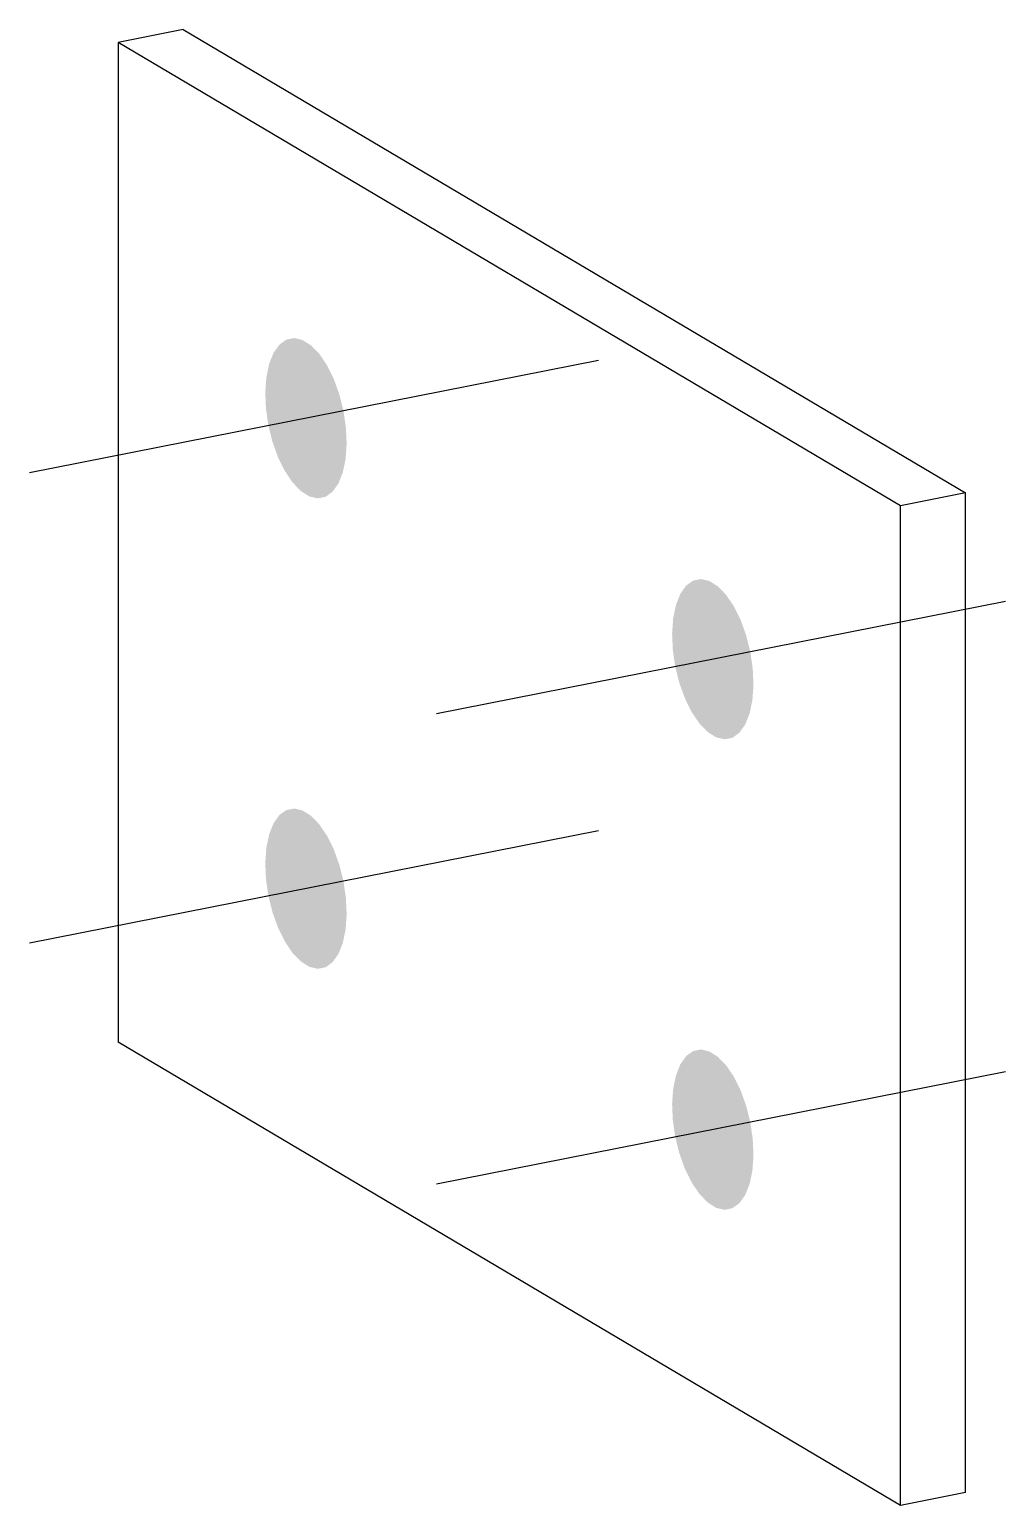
# Model space of a CAD drawing. Header units: millimetres. Extents: x 2 to 11131, y -34 to 238.
# Drawn here: x 10974.7 to 11130.6, y 2.4 to 238.2 of the extents above; entities that cross this region are included whole.
import ezdxf

# ---------------------------------------------------------------- set-up
doc = ezdxf.new("R2010")
doc.units = ezdxf.units.MM
doc.layers.add('STÅL', color=7, linetype='Continuous')

msp = doc.modelspace()

# ---------------------------------------------------------------- hatches: boundary and pattern name
at = {"layer": 'STÅL', "linetype": 'Continuous'}
for points in [[(11024.87, 177.32), (11025.26, 174.64), (11025.38, 172.03), (11025.21, 169.6), (11024.76, 167.45), (11024.05, 165.69), (11023.12, 164.38), (11022.01, 163.58), (11020.76, 163.33), (11019.42, 163.64), (11018.06, 164.5), (11016.74, 165.87), (11015.51, 167.69), (11014.43, 169.87), (11013.54, 172.33), (11012.88, 174.96), (11012.49, 177.63), (11012.38, 180.25), (11012.55, 182.68), (11013, 184.83), (11013.7, 186.59), (11014.63, 187.9), (11015.75, 188.7), (11017, 188.95), (11018.33, 188.63), (11019.69, 187.78), (11021.02, 186.41), (11022.24, 184.59), (11023.33, 182.41), (11024.21, 179.95)], [(11089.87, 138.82), (11090.26, 136.14), (11090.38, 133.53), (11090.21, 131.09), (11089.76, 128.95), (11089.05, 127.18), (11088.12, 125.87), (11087.01, 125.07), (11085.76, 124.83), (11084.42, 125.14), (11083.06, 126), (11081.74, 127.36), (11080.51, 129.18), (11079.43, 131.37), (11078.54, 133.82), (11077.88, 136.45), (11077.49, 139.13), (11077.38, 141.74), (11077.55, 144.17), (11078, 146.32), (11078.7, 148.09), (11079.63, 149.4), (11080.75, 150.19), (11082, 150.44), (11083.33, 150.13), (11084.69, 149.27), (11086.02, 147.9), (11087.24, 146.09), (11088.33, 143.9), (11089.21, 141.44)], [(11024.87, 102.15), (11025.26, 99.47), (11025.38, 96.86), (11025.21, 94.42), (11024.76, 92.28), (11024.05, 90.51), (11023.12, 89.2), (11022.01, 88.4), (11020.76, 88.16), (11019.42, 88.47), (11018.06, 89.33), (11016.74, 90.69), (11015.51, 92.51), (11014.43, 94.7), (11013.54, 97.15), (11012.88, 99.78), (11012.49, 102.46), (11012.38, 105.07), (11012.55, 107.5), (11013, 109.65), (11013.7, 111.42), (11014.63, 112.73), (11015.75, 113.52), (11017, 113.77), (11018.33, 113.46), (11019.69, 112.6), (11021.02, 111.23), (11022.24, 109.42), (11023.33, 107.23), (11024.21, 104.77)], [(11089.87, 63.64), (11090.26, 60.96), (11090.38, 58.35), (11090.21, 55.92), (11089.76, 53.77), (11089.05, 52), (11088.12, 50.69), (11087.01, 49.9), (11085.76, 49.65), (11084.42, 49.96), (11083.06, 50.82), (11081.74, 52.19), (11080.51, 54), (11079.43, 56.19), (11078.54, 58.65), (11077.88, 61.27), (11077.49, 63.95), (11077.38, 66.56), (11077.55, 69), (11078, 71.14), (11078.7, 72.91), (11079.63, 74.22), (11080.75, 75.02), (11082, 75.27), (11083.33, 74.95), (11084.69, 74.09), (11086.02, 72.73), (11087.24, 70.91), (11088.33, 68.73), (11089.21, 66.27)]]:
    msp.add_hatch(color=96, dxfattribs=at).paths.add_polyline_path(points)

# ---------------------------------------------------------------- linework, layer by layer
at = {"layer": 'STÅL', "color": 2, "linetype": 'Continuous'}
for p, q in [((10999.27, 238.25), (10988.88, 236.2)), ((10999.27, 238.25), (11124.27, 164.2)), ((11113.88, 162.15), (10988.88, 236.2)), ((10988.88, 236.2), (10988.88, 76.45)), ((11124.27, 164.2), (11113.88, 162.15)), ((11124.27, 4.45), (11124.27, 164.2)), ((11113.88, 2.4), (11113.88, 162.15)), ((11113.88, 2.4), (10988.88, 76.45)), ((11124.27, 4.45), (11113.88, 2.4))]:
    msp.add_line(p, q, dxfattribs=at)
at = {"layer": 'STÅL', "color": 96, "linetype": 'Continuous'}
for p, q in [((11065.64, 185.37), (10974.71, 167.42)), ((11130.64, 146.87), (11039.71, 128.91)), ((11065.64, 110.2), (10974.71, 92.24)), ((11130.64, 71.69), (11039.71, 53.74))]:
    msp.add_line(p, q, dxfattribs=at)

doc.saveas('drawing.dxf')
